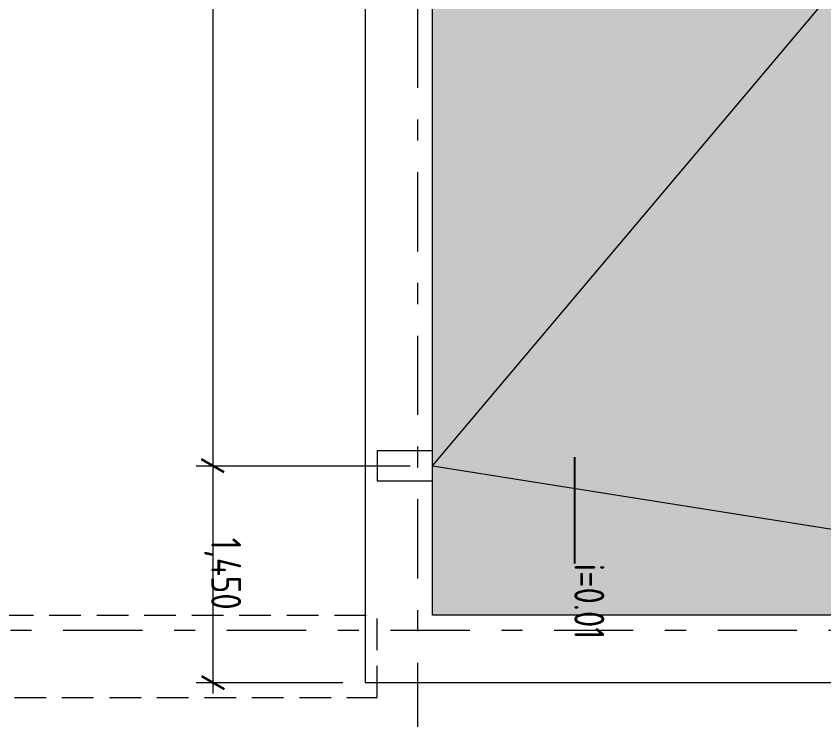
# Model space of a CAD drawing. Header units: millimetres. Extents: x 18162 to 3540582, y 72188 to 247925.
# Drawn here: x 1298786 to 1304184, y 152997 to 157703 of the extents above; entities that cross this region are included whole.
import ezdxf
from ezdxf.enums import TextEntityAlignment as Align

# ---------------------------------------------------------------- set-up
doc = ezdxf.new("R2010")
doc.units = ezdxf.units.MM
doc.header["$MEASUREMENT"] = 0
doc.set_wipeout_variables(frame=1)
for name, pattern in [('Double Dashed', [1093.611073, 529.166651, -211.666656, 141.111112, -211.666656]), ('Hidden Line', [317.5, 211.666667, -105.833333]), ('Wipeout_Contour', [1000, 0, -1000])]:
    doc.linetypes.add(name, pattern=pattern)
for name, color, linetype in [('00 Үндсэн байгуулалт', 7, 'Continuous'), ('Dimensioning - Detail', 7, 'Continuous'), ('Drawing & Figure', 7, 'Continuous'), ('Structural - Bearing', 7, 'Continuous'), ('Structural - Grid', 7, 'Continuous')]:
    doc.layers.add(name, color=color, linetype=linetype)
doc.styles.add('GENERATED_STYLE_3', font='', dxfattribs={"width": 0.8})
doc.styles.get('GENERATED_STYLE_3').set_extended_font_data('ISOCPEUR MON')
doc.dimstyles.new('GENERATED_STYLE__3', dxfattribs={"dimtxt": 200, "dimasz": 114, "dimexe": 0.18, "dimexo": 150, "dimgap": 0, "dimtad": 1, "dimdec": 0, "dimzin": 0, "dimdsep": 46, "dimtxsty": 'GENERATED_STYLE_3', "dimblk": 'ARROWHEAD_2', "dimblk1": 'ARROWHEAD_2', "dimblk2": 'ARROWHEAD_2', "dimcen": 0.09, "dimclrd": 13, "dimclre": 13, "dimclrt": 13, "dimadec": 0, "dimazin": 0, "dimtfac": 1, "dimtdec": 4, "dimtmove": 0, "dimatfit": 3, "dimfxl": 1, "dimtolj": 1, "dimtzin": 0, "dimarcsym": 0})
doc.dimstyles.new('GENERATED_STYLE__4', dxfattribs={"dimtxt": 0.18, "dimasz": 273.6, "dimexe": 0.18, "dimexo": 0.0625, "dimgap": 0, "dimtad": 0, "dimtih": 1, "dimtoh": 1, "dimdec": 4, "dimzin": 0, "dimdsep": 46, "dimcen": 0.09, "dimadec": 0, "dimazin": 0, "dimtfac": 1, "dimtdec": 4, "dimtmove": 0, "dimatfit": 3, "dimldrblk": 'ARROWHEAD_5', "dimfxl": 1, "dimtolj": 1, "dimtzin": 0, "dimarcsym": 0})

# ---------------------------------------------------------------- blocks, each defined once
blk = doc.blocks.new('*D745', base_point=(1270095.8, 74950.7))
at = {"layer": 'Dimensioning - Detail', "color": 12, "linetype": 'Continuous', "lineweight": 35, "transparency": 16777216}
for p, q in [((1300175.7, 171903.1), (1300025.7, 171989.7)), ((1300175.7, 154653.1), (1300025.7, 154739.7))]:
    blk.add_line(p, q, dxfattribs=at)
at = {"layer": 'Dimensioning - Detail', "color": 13, "linetype": 'Continuous', "lineweight": 13, "transparency": 16777216}
for p, q in [((1300100.7, 172019.8), (1300100.7, 171946.4)), ((1299988.2, 171946.4), (1300969.3, 171946.4)), ((1300100.7, 171946.4), (1300100.7, 154696.4)), ((1299988.2, 154696.4), (1301419.3, 154696.4)), ((1300100.7, 154696.4), (1300100.7, 153246.4))]:
    blk.add_line(p, q, dxfattribs=at)
at = {"layer": 'Dimensioning - Detail', "color": 13, "lineweight": 13, "transparency": 16777216, "insert": (1300042.7, 163612.8), "char_height": 200, "attachment_point": 7, "rotation": 270, "style": 'GENERATED_STYLE_3'}
blk.add_mtext('\\A1;{\\pql;\\fISOCPEUR MON|b0|i0|c0|p0;\\W0.800000;17,250}', dxfattribs=at)
blk = doc.blocks.new('ARROWHEAD_2')
at = {"color": 0, "linetype": 'Continuous', "lineweight": 0}
for p, q in [((-0.378, -0.655), (0.378, 0.655)), ((0, 0), (-1, 0))]:
    blk.add_line(p, q, dxfattribs=at)
blk = doc.blocks.new('*D746', base_point=(1270095.8, 74950.7))
at = {"layer": 'Dimensioning - Detail', "color": 12, "linetype": 'Continuous', "lineweight": 35, "transparency": 16777216}
for p, q in [((1300175.7, 154653.1), (1300025.7, 154739.7)), ((1300025.7, 153289.7), (1300175.7, 153203.1))]:
    blk.add_line(p, q, dxfattribs=at)
at = {"layer": 'Dimensioning - Detail', "color": 13, "linetype": 'Continuous', "lineweight": 13, "transparency": 16777216}
for p, q in [((1300100.7, 154696.4), (1300100.7, 153246.4)), ((1299988.2, 153246.4), (1300969.3, 153246.4)), ((1300100.7, 153246.4), (1300100.7, 153173.1))]:
    blk.add_line(p, q, dxfattribs=at)
at = {"layer": 'Dimensioning - Detail', "color": 13, "lineweight": 13, "transparency": 16777216, "insert": (1300042.7, 154214.9), "char_height": 200, "attachment_point": 7, "rotation": 270, "style": 'GENERATED_STYLE_3'}
blk.add_mtext('\\A1;{\\pql;\\fISOCPEUR MON|b0|i0|c0|p0;\\W0.800000;1,450}', dxfattribs=at)
blk = doc.blocks.new('ARROWHEAD_5')
at = {"linetype": 'Continuous', "lineweight": 0}
blk.add_hatch(color=0, dxfattribs=at).paths.add_polyline_path([(-1, 0.2679), (0, 0), (-1, -0.2679)])
at = {"color": 0, "linetype": 'Continuous', "lineweight": 0}
blk.add_line((0, 0), (-1, 0), dxfattribs=at)
blk = doc.blocks.new('Standard grid marker[349]_2', base_point=(1288258, 153596.4))
at = {"layer": 'Structural - Grid', "color": 13, "linetype": 'Double Dashed', "lineweight": 13}
blk.add_line((1289258, 153596.4), (1323820.2, 153596.4), dxfattribs=at)
at = {"layer": 'Structural - Grid', "color": 13, "lineweight": 13, "style": 'GENERATED_STYLE_3'}
blk.add_attdef('AC_MarkerText_1', text='', height=250, rotation=180, dxfattribs=at).set_placement((1325120.2, 153471.4), align=Align.TOP_CENTER)
blk = doc.blocks.new('Standard grid marker[355]_2', base_point=(1301469.3, 147474.9))
at = {"layer": 'Structural - Grid', "color": 13, "linetype": 'Double Dashed', "lineweight": 13}
blk.add_line((1301469.3, 148474.9), (1301469.3, 175136.2), dxfattribs=at)
at = {"layer": 'Structural - Grid', "color": 13, "lineweight": 13, "style": 'GENERATED_STYLE_3'}
blk.add_attdef('AC_MarkerText_1', text='', height=250, rotation=180, dxfattribs=at).set_placement((1301469.3, 176311.2), align=Align.TOP_CENTER)

msp = doc.modelspace()

# ---------------------------------------------------------------- hatches: boundary and pattern name
at = {"layer": 'Structural - Bearing', "linetype": 'Continuous', "lineweight": 0}
h = msp.add_hatch(color=49, dxfattribs=at)
h.paths.add_polyline_path([(1307869.3, 153696.4), (1301569.3, 153696.4), (1301569.3, 160976.4), (1302439.6, 160976.4), (1302439.6, 162016.4), (1301569.3, 162016.4), (1301569.3, 171496.4), (1307869.3, 171496.4), (1307869.3, 166266.4), (1307199.3, 166266.4), (1307199.3, 164826.4), (1307869.3, 164826.4)])
h.paths.add_polyline_path([(1304499.1, 165326.2), (1305939.3, 165326.2), (1305939.3, 166266.4), (1304499.1, 166266.4)], flags=0)
h.paths.add_polyline_path([(1305419.3, 159266.4), (1305419.3, 157906.4), (1306479.3, 157906.4), (1306479.3, 159266.4)], flags=0)

# ---------------------------------------------------------------- linework, layer by layer
at = {"layer": 'Structural - Bearing', "color": 7, "linetype": 'Continuous', "lineweight": 13, "flags": 128}
msp.add_lwpolyline([(1308069.3, 171696.4), (1301369.3, 171696.4), (1301369.3, 153496.4), (1308069.3, 153496.4)], close=True, dxfattribs=at)

# ---------------------------------------------------------------- wipeouts: each hides what was drawn before it
at = {"color": 254, "linetype": 'Wipeout_Contour', "lineweight": 0, "ltscale": 3930443.277532454}
msp.add_wipeout([(1301169.3, 153296.4), (1301119.3, 153246.4), (1301169.3, 153246.4)], dxfattribs=at).dxf.layer = 'Structural - Bearing'

# ---------------------------------------------------------------- next in the draw order: wipeouts: each hides what was drawn before it
at = {"color": 254, "linetype": 'Wipeout_Contour', "lineweight": 0, "ltscale": 3930609.797053939}
msp.add_wipeout([(1301219.3, 153346.4), (1301169.3, 153296.4), (1301219.3, 153296.4)], dxfattribs=at).dxf.layer = 'Structural - Bearing'

# ---------------------------------------------------------------- next in the draw order: wipeouts: each hides what was drawn before it
at = {"color": 254, "linetype": 'Wipeout_Contour', "lineweight": 0, "ltscale": 5245186.944604136}
msp.add_wipeout([(1301119.3, 171896.4), (1301119.3, 153296.4), (1301169.3, 153296.4), (1301169.3, 171896.4)], dxfattribs=at).dxf.layer = 'Structural - Bearing'
at = {"color": 254, "linetype": 'Wipeout_Contour', "lineweight": 0, "ltscale": 3930986.656200871}
msp.add_wipeout([(1301369.3, 153496.4), (1301219.3, 153346.4), (1301369.3, 153346.4)], dxfattribs=at).dxf.layer = 'Structural - Bearing'

# ---------------------------------------------------------------- next in the draw order: wipeouts: each hides what was drawn before it
at = {"color": 254, "linetype": 'Wipeout_Contour', "lineweight": 0, "ltscale": 5245384.003531742}
msp.add_wipeout([(1301219.3, 153346.4), (1301219.3, 171846.4), (1301169.3, 171846.4), (1301169.3, 153346.4)], dxfattribs=at).dxf.layer = 'Structural - Bearing'
at = {"color": 254, "linetype": 'Wipeout_Contour', "lineweight": 0, "ltscale": 3931591.43556824}
msp.add_wipeout([(1301569.3, 153696.4), (1301369.3, 153496.4), (1301569.3, 153496.4)], dxfattribs=at).dxf.layer = 'Structural - Bearing'
at = {"color": 254, "linetype": 'Wipeout_Contour', "lineweight": 0, "ltscale": 3930400.580416459}
msp.add_wipeout([(1301169.3, 153296.4), (1301119.3, 153296.4), (1301119.3, 153246.4)], dxfattribs=at).dxf.layer = 'Structural - Bearing'

# ---------------------------------------------------------------- next in the draw order: linework, layer by layer
at = {"layer": 'Structural - Bearing', "color": 7, "linetype": 'Continuous', "lineweight": 13, "flags": 128}
for points in [[(1301119.3, 171946.4), (1301119.3, 153246.4)], [(1301119.3, 153246.4), (1301169.3, 153246.4)]]:
    msp.add_lwpolyline(points, dxfattribs=at)

# ---------------------------------------------------------------- next in the draw order: wipeouts: each hides what was drawn before it
at = {"color": 254, "linetype": 'Wipeout_Contour', "lineweight": 0, "ltscale": 5245776.774481142}
msp.add_wipeout([(1301369.3, 153496.4), (1301369.3, 171696.4), (1301219.3, 171696.4), (1301219.3, 153496.4)], dxfattribs=at).dxf.layer = 'Structural - Bearing'
at = {"color": 254, "linetype": 'Wipeout_Contour', "lineweight": 0, "ltscale": 3930567.101823144}
msp.add_wipeout([(1301169.3, 153346.4), (1301169.3, 153296.4), (1301219.3, 153346.4)], dxfattribs=at).dxf.layer = 'Structural - Bearing'

# ---------------------------------------------------------------- next in the draw order: linework, layer by layer
at = {"color": 7, "linetype": 'Hidden Line', "lineweight": 5}
msp.add_lwpolyline([(1301199.3, 172046.4), (1301199.3, 171496.4), (1291069.9, 171496.4), (1291069.9, 153697.1), (1301199.3, 153697.1)], dxfattribs=at)

# ---------------------------------------------------------------- next in the draw order: wipeouts: each hides what was drawn before it
at = {"color": 254, "linetype": 'Wipeout_Contour', "lineweight": 0, "ltscale": 5246465.953142593}
msp.add_wipeout([(1301569.3, 153696.4), (1301569.3, 171496.4), (1301369.3, 171496.4), (1301369.3, 153696.4)], dxfattribs=at).dxf.layer = 'Structural - Bearing'
at = {"color": 254, "linetype": 'Wipeout_Contour', "lineweight": 0, "ltscale": 3930856.3613996}
msp.add_wipeout([(1301219.3, 153496.4), (1301219.3, 153346.4), (1301369.3, 153496.4)], dxfattribs=at).dxf.layer = 'Structural - Bearing'
at = {"color": 254, "linetype": 'Wipeout_Contour', "lineweight": 0, "ltscale": 5254764.904622049}
msp.add_wipeout([(1308269.3, 153296.4), (1301169.3, 153296.4), (1301169.3, 153246.4), (1308269.3, 153246.4)], dxfattribs=at).dxf.layer = 'Structural - Bearing'

# ---------------------------------------------------------------- next in the draw order: linework, layer by layer
at = {"layer": 'Drawing & Figure', "color": 7, "linetype": 'Continuous', "lineweight": 5}
msp.add_lwpolyline([(1301569.3, 154696.4), (1305419.3, 159266.4), (1307869.3, 161806.8)], dxfattribs=at)
msp.add_lwpolyline([(1301199.3, 154596.4), (1301569.3, 154596.4), (1301569.3, 154796.4), (1301199.3, 154796.4)], close=True, dxfattribs=at)
at = {"layer": 'Structural - Bearing', "color": 7, "linetype": 'Continuous', "lineweight": 13, "flags": 128}
msp.add_lwpolyline([(1301169.3, 153246.4), (1308269.3, 153246.4)], dxfattribs=at)

# ---------------------------------------------------------------- next in the draw order: wipeouts: each hides what was drawn before it
at = {"color": 254, "linetype": 'Wipeout_Contour', "lineweight": 0, "ltscale": 3931417.365175642}
msp.add_wipeout([(1301369.3, 153696.4), (1301369.3, 153496.4), (1301569.3, 153696.4)], dxfattribs=at).dxf.layer = 'Structural - Bearing'
at = {"color": 254, "linetype": 'Wipeout_Contour', "lineweight": 0, "ltscale": 5254788.235707293}
msp.add_wipeout([(1308219.3, 153346.4), (1301219.3, 153346.4), (1301219.3, 153296.4), (1308219.3, 153296.4)], dxfattribs=at).dxf.layer = 'Structural - Bearing'

# ---------------------------------------------------------------- next in the draw order: linework, layer by layer
at = {"color": 7, "linetype": 'Hidden Line', "lineweight": 5}
msp.add_lwpolyline([(1301187.2, 172046.4), (1290519.3, 172047.1), (1290519.3, 153146.4), (1301199.3, 153146.4), (1301199.3, 153697.1)], dxfattribs=at)
at = {"layer": 'Structural - Bearing', "color": 7, "linetype": 'Continuous', "lineweight": 13, "flags": 128}
msp.add_lwpolyline([(1301569.3, 153696.4), (1301569.3, 171496.4)], dxfattribs=at)

# ---------------------------------------------------------------- next in the draw order: wipeouts: each hides what was drawn before it
at = {"color": 254, "linetype": 'Wipeout_Contour', "lineweight": 0, "ltscale": 5254834.921186967}
msp.add_wipeout([(1308069.3, 153496.4), (1301369.3, 153496.4), (1301369.3, 153346.4), (1308069.3, 153346.4)], dxfattribs=at).dxf.layer = 'Structural - Bearing'

# ---------------------------------------------------------------- next in the draw order: wipeouts: each hides what was drawn before it
at = {"color": 254, "linetype": 'Wipeout_Contour', "lineweight": 0, "ltscale": 5254916.696707686}
msp.add_wipeout([(1307869.3, 153696.4), (1301569.3, 153696.4), (1301569.3, 153496.4), (1307869.3, 153496.4)], dxfattribs=at).dxf.layer = 'Structural - Bearing'

# ---------------------------------------------------------------- next in the draw order: linework, layer by layer
at = {"layer": 'Drawing & Figure', "color": 7, "linetype": 'Continuous', "lineweight": 5}
msp.add_lwpolyline([(1301569.3, 154696.4), (1307869.3, 153696.4)], dxfattribs=at)
at = {"layer": 'Structural - Bearing', "color": 7, "linetype": 'Continuous', "lineweight": 13, "flags": 128}
msp.add_lwpolyline([(1307869.3, 153696.4), (1301569.3, 153696.4)], dxfattribs=at)

# ---------------------------------------------------------------- next in the draw order: block references
at = {"layer": 'Structural - Grid', "color": 13, "linetype": 'Continuous', "lineweight": 13}
for name, p in [('Standard grid marker[355]_2', (1301469.3, 147474.9)), ('Standard grid marker[349]_2', (1288258, 153596.4))]:
    msp.add_blockref(name, p, dxfattribs=at)

# ---------------------------------------------------------------- next in the draw order: texts
at = {"layer": '00 Үндсэн байгуулалт', "color": 13, "linetype": 'Continuous', "lineweight": 13, "insert": (1302516.3, 154042.2), "char_height": 200, "attachment_point": 7, "rotation": 270, "style": 'GENERATED_STYLE_3'}
msp.add_mtext('\\A1;{\\pql;\\fISOCPEUR MON|b0|i0|c0|p0;\\W0.800000;i=0.01}', dxfattribs=at)

# ---------------------------------------------------------------- next in the draw order: dimensions: what is measured, and where the dimension line sits
at = {"layer": 'Dimensioning - Detail', "color": 13, "linetype": 'Continuous', "lineweight": 13}
for base, p1, p2, picture, middle in [((1300100.7, 154696.4), (1301119.3, 171946.4), (1301569.3, 154696.4), '*D745', (1300240.7, 163201.7)), ((1300100.7, 153246.4), (1301569.3, 154696.4), (1301119.3, 153246.4), '*D746', (1300240.7, 153879.9))]:
    dim = msp.add_linear_dim(base=base, p1=p1, p2=p2, angle=270, dimstyle='GENERATED_STYLE__3', dxfattribs=at)
    dim.commit()
    dim.dimension.update_dxf_attribs({"geometry": picture, "text_midpoint": middle, "dimtype": 160, "text_rotation": 270})

# ---------------------------------------------------------------- next in the draw order: leaders
at = {"layer": '00 Үндсэн байгуулалт', "color": 12, "linetype": 'Continuous', "lineweight": 13, "annotation_type": 0, "has_hookline": 1, "hookline_direction": 0, "text_width": 480, "horizontal_direction": (0, -1, 0)}
msp.add_leader([(1302516.3, 154752.8), (1302516.3, 154042.2)], dimstyle='GENERATED_STYLE__4', dxfattribs=at)

doc.saveas('drawing.dxf')
